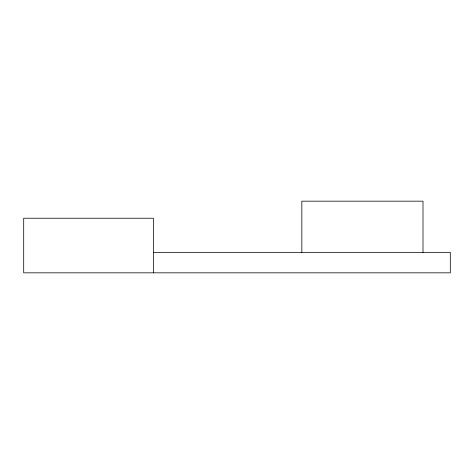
<?xml version="1.0" encoding="UTF-8"?>
<svg xmlns="http://www.w3.org/2000/svg" width="474" height="474" viewBox="0 0 474 474"><rect width="100%" height="100%" fill="white"/><g stroke="black" fill="none" stroke-linecap="round" stroke-linejoin="round"><path stroke-width="0.71" d="M153.386 252.358L450.3 252.358L450.3 272.834L23.7 272.834L23.7 218.23L153.386 218.23L153.386 272.834M422.998 252.358L422.998 201.166L301.843 201.166L301.843 252.358"/></g></svg>
